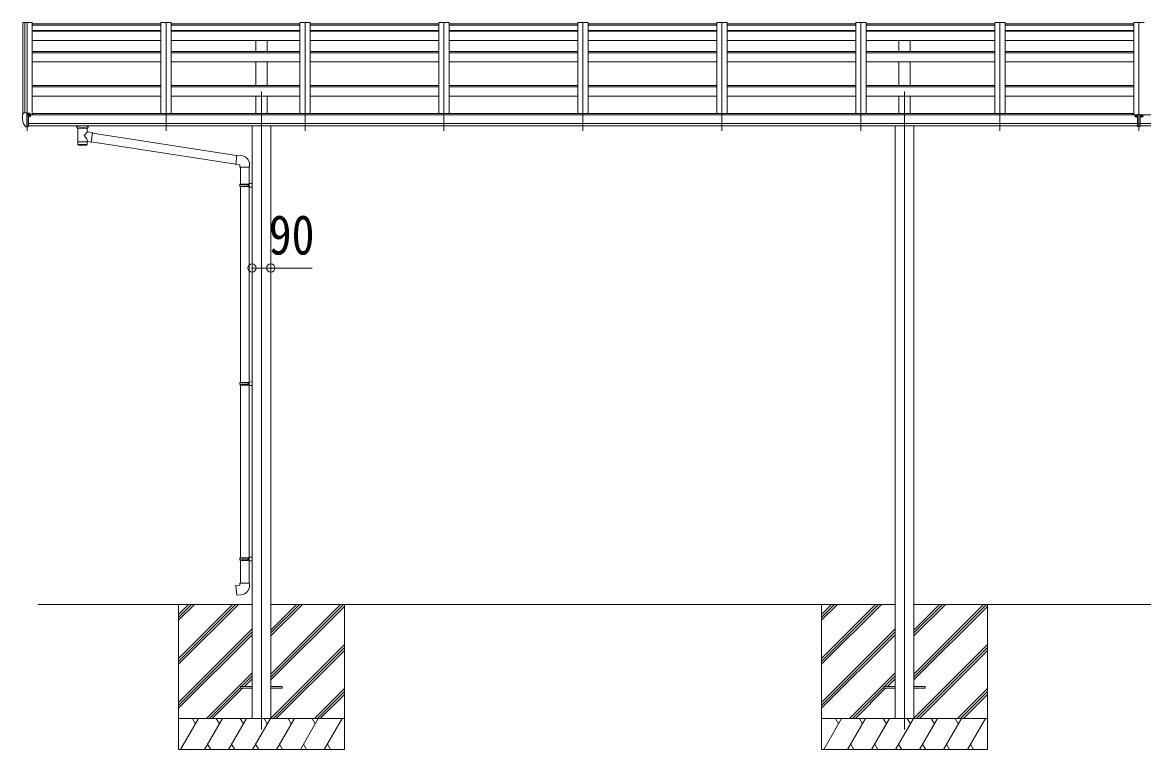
# Model space of a CAD drawing. Units: millimetres at full size, sheet at 1:40; some dimension numbers follow another scale. Extents: x -11181 to 11305, y -7804 to 7716.
# Drawn here: x -1213 to 4192, y -3839 to -334 of the extents above; entities that cross this region are included whole.
import ezdxf
from ezdxf.enums import TextEntityAlignment as Align

# ---------------------------------------------------------------- set-up
doc = ezdxf.new("R2010")
doc.units = ezdxf.units.MM
doc.header["$LTSCALE"] = 40
doc.header["$PDMODE"] = 32
doc.header["$PDSIZE"] = 40
for name, color, linetype, lineweight in [('0-0_0', 7, 'Continuous', 9), ('0-1_本体', 4, 'Continuous', 9), ('0-2_部品', 7, 'Continuous', 9), ('0-4_TABLE1', 7, 'Continuous', 9), ('0-8_PARTS2', 2, 'Continuous', 9), ('0-A_寸法', 6, 'Continuous', 9)]:
    doc.layers.add(name, color=color, linetype=linetype, lineweight=lineweight)
doc.styles.add('ＭＳ ゴシック', font='')
doc.styles.get('ＭＳ ゴシック').set_extended_font_data('MS Gothic')

msp = doc.modelspace()

# ---------------------------------------------------------------- linework, layer by layer
at = {"layer": '0-0_0'}
for p, q in [((-1136.37, -3139.42), (-105.57, -3139.42)), ((-460.37, -3139.42), (-460.37, -3839.42)), ((-460.37, -3400.15), (-199.64, -3139.42)), ((-460.37, -3414.29), (-185.5, -3139.42)), ((-460.37, -3428.44), (-171.36, -3139.42)), ((-460.37, -3216.31), (-383.49, -3139.42)), ((-460.37, -3202.16), (-397.63, -3139.42)), ((-460.37, -3188.02), (-411.77, -3139.42)), ((-15.17, -3475.45), (320.86, -3139.42)), ((-15.17, -3489.59), (335, -3139.42)), ((-15.17, -3291.61), (137.01, -3139.42)), ((-15.17, -3277.46), (122.87, -3139.42)), ((-15.17, -3263.32), (108.73, -3139.42)), ((-15.17, -3139.42), (2994.43, -3139.42)), ((-15.17, -3503.74), (339.63, -3148.94)), ((339.63, -3139.42), (339.63, -3839.42)), ((2639.63, -3188.02), (2688.23, -3139.42)), ((2639.63, -3202.16), (2702.37, -3139.42)), ((2639.63, -3216.31), (2716.51, -3139.42)), ((2639.63, -3428.44), (2928.64, -3139.42)), ((2639.63, -3414.29), (2914.5, -3139.42)), ((2639.63, -3400.15), (2900.36, -3139.42)), ((2639.63, -3139.42), (2639.63, -3839.42)), ((3084.83, -3263.32), (3208.73, -3139.42)), ((3084.83, -3277.46), (3222.87, -3139.42)), ((3084.83, -3291.61), (3237.01, -3139.42)), ((3084.83, -3489.59), (3435, -3139.42)), ((3084.83, -3475.45), (3420.86, -3139.42)), ((3084.83, -3139.42), (5254.43, -3139.42)), ((3084.83, -3503.74), (3439.63, -3148.94)), ((3439.63, -3139.42), (3439.63, -3839.42)), ((-460.37, -3612.28), (-105.57, -3257.49)), ((-460.37, -3626.43), (-105.57, -3271.63)), ((-460.37, -3640.57), (-105.57, -3285.77)), ((2639.63, -3612.28), (2994.43, -3257.49)), ((2639.63, -3626.43), (2994.43, -3271.63)), ((2639.63, -3640.57), (2994.43, -3285.77)), ((-15.17, -3687.58), (339.63, -3332.79)), ((-2.87, -3689.42), (339.63, -3346.93)), ((3084.83, -3687.58), (3439.63, -3332.79)), ((3097.13, -3689.42), (3439.63, -3346.93)), ((11.27, -3689.42), (339.63, -3361.07)), ((3111.27, -3689.42), (3439.63, -3361.07)), ((-325.38, -3689.42), (-105.57, -3469.62)), ((-156.72, -3534.91), (-105.57, -3483.76)), ((-142.58, -3534.91), (-105.57, -3497.9)), ((2774.62, -3689.42), (2994.43, -3469.62)), ((2943.28, -3534.91), (2994.43, -3483.76)), ((2957.42, -3534.91), (2994.43, -3497.9)), ((-311.24, -3689.42), (-160.37, -3538.56)), ((-297.09, -3689.42), (-151.58, -3543.91)), ((195.12, -3689.42), (339.63, -3544.92)), ((209.26, -3689.42), (339.63, -3559.06)), ((2788.76, -3689.42), (2939.63, -3538.56)), ((2802.91, -3689.42), (2948.42, -3543.91)), ((3295.12, -3689.42), (3439.63, -3544.92)), ((3309.26, -3689.42), (3439.63, -3559.06)), ((223.41, -3689.42), (339.63, -3573.2)), ((3323.41, -3689.42), (3439.63, -3573.2)), ((339.63, -3689.42), (-460.37, -3689.42)), ((-450.08, -3839.42), (-363.48, -3689.42)), ((-378.48, -3715.41), (-393.48, -3689.42)), ((-334.61, -3839.42), (-248.01, -3689.42)), ((-263.01, -3715.41), (-278.01, -3689.42)), ((-219.14, -3839.42), (-132.54, -3689.42)), ((-147.54, -3715.41), (-162.54, -3689.42)), ((-103.67, -3839.42), (-17.07, -3689.42)), ((-32.07, -3715.41), (-47.07, -3689.42)), ((11.8, -3839.42), (98.4, -3689.42)), ((83.4, -3715.41), (68.4, -3689.42)), ((127.27, -3839.42), (213.87, -3689.42)), ((183.87, -3689.42), (198.87, -3715.41)), ((242.74, -3839.42), (329.34, -3689.42)), ((3439.63, -3689.42), (2639.63, -3689.42)), ((2649.92, -3839.42), (2736.52, -3689.42)), ((2721.52, -3715.41), (2706.52, -3689.42)), ((2765.39, -3839.42), (2851.99, -3689.42)), ((2836.99, -3715.41), (2821.99, -3689.42)), ((2880.86, -3839.42), (2967.46, -3689.42)), ((2952.46, -3715.41), (2937.46, -3689.42)), ((2996.33, -3839.42), (3082.93, -3689.42)), ((3067.93, -3715.41), (3052.93, -3689.42)), ((3111.8, -3839.42), (3198.4, -3689.42)), ((3183.4, -3715.41), (3168.4, -3689.42)), ((3227.27, -3839.42), (3313.87, -3689.42)), ((3283.87, -3689.42), (3298.87, -3715.41)), ((3342.74, -3839.42), (3429.34, -3689.42)), ((-319.61, -3813.45), (-304.61, -3839.42)), ((-204.14, -3813.44), (-189.14, -3839.42)), ((-88.67, -3813.44), (-73.67, -3839.42)), ((26.8, -3813.45), (41.8, -3839.42)), ((142.27, -3813.45), (157.27, -3839.42)), ((257.74, -3813.45), (272.74, -3839.42)), ((2780.39, -3813.45), (2795.39, -3839.42)), ((2895.86, -3813.44), (2910.86, -3839.42)), ((3011.33, -3813.44), (3026.33, -3839.42)), ((3126.8, -3813.45), (3141.8, -3839.42)), ((3242.27, -3813.45), (3257.27, -3839.42)), ((3357.74, -3813.45), (3372.74, -3839.42)), ((-460.37, -3839.42), (339.63, -3839.42)), ((2639.63, -3839.42), (3439.63, -3839.42))]:
    msp.add_line(p, q, dxfattribs=at)
at = {"layer": '0-1_本体'}
for p, q in [((-1210.36, -335.52), (-1210.37, -776.58)), ((-1209.42, -334.64), (-1201.59, -334.23)), ((-1201.37, -334.31), (-1201.37, -770.03)), ((-1201.29, -334.42), (-1200.67, -336.04)), ((-545.57, -340.29), (-1165.57, -340.29)), ((-1165.37, -334.22), (-1165.37, -780.21)), ((-1165.37, -347.22), (-545.37, -347.22)), ((-1165.37, -373.93), (-545.37, -373.93)), ((-1165.37, -376.51), (-545.37, -376.51)), ((-545.37, -334.22), (-545.37, -773.51)), ((-495.37, -334.22), (-545.37, -334.22)), ((-495.37, -334.22), (-495.37, -773.51)), ((-495.37, -347.22), (124.63, -347.22)), ((-495.37, -373.93), (124.63, -373.93)), ((-495.37, -376.51), (124.63, -376.51)), ((124.63, -334.22), (124.63, -773.51)), ((174.63, -334.22), (124.63, -334.22)), ((174.63, -334.22), (174.63, -773.51)), ((174.63, -347.22), (794.63, -347.22)), ((174.63, -373.93), (794.63, -373.93)), ((174.63, -376.51), (794.63, -376.51)), ((794.63, -334.22), (794.63, -773.51)), ((844.63, -334.22), (794.63, -334.22)), ((844.63, -334.22), (844.63, -773.51)), ((844.63, -347.22), (1464.63, -347.22)), ((844.63, -373.93), (1464.63, -373.93)), ((844.63, -376.51), (1464.63, -376.51)), ((1464.63, -334.22), (1464.63, -773.51)), ((1514.63, -334.22), (1464.63, -334.22)), ((1514.63, -334.22), (1514.63, -773.51)), ((1514.63, -347.22), (2134.63, -347.22)), ((1514.63, -373.93), (2134.63, -373.93)), ((1514.63, -376.51), (2134.63, -376.51)), ((2134.63, -334.22), (2134.63, -773.51)), ((2184.63, -334.22), (2134.63, -334.22)), ((2184.63, -334.22), (2184.63, -773.51)), ((2184.63, -347.22), (2804.63, -347.22)), ((2184.63, -373.93), (2804.63, -373.93)), ((2184.63, -376.51), (2804.63, -376.51)), ((2804.63, -334.22), (2804.63, -773.51)), ((2854.63, -334.22), (2804.63, -334.22)), ((2854.63, -334.22), (2854.63, -773.51)), ((2854.63, -347.22), (3474.63, -347.22)), ((2854.63, -373.93), (3474.63, -373.93)), ((2854.63, -376.51), (3474.63, -376.51)), ((3474.63, -334.22), (3474.63, -773.51)), ((3524.63, -334.22), (3474.63, -334.22)), ((3524.63, -334.22), (3524.63, -773.51)), ((3524.63, -347.22), (4144.63, -347.22)), ((3524.63, -373.93), (4144.63, -373.93)), ((3524.63, -376.51), (4144.63, -376.51)), ((4144.63, -334.22), (4144.63, -780.21)), ((4179.93, -334.22), (4144.63, -334.22)), ((4159.33, -334.22), (4194.63, -334.22)), ((-1165.37, -421.25), (-545.37, -421.25)), ((-495.37, -421.25), (124.63, -421.25)), ((-87.87, -474.98), (-87.87, -421.25)), ((-32.87, -474.98), (-32.87, -421.25)), ((174.63, -421.25), (794.63, -421.25)), ((844.63, -421.25), (1464.63, -421.25)), ((1514.63, -421.25), (2134.63, -421.25)), ((2184.63, -421.25), (2804.63, -421.25)), ((2854.63, -421.25), (3474.63, -421.25)), ((3012.13, -474.98), (3012.13, -421.25)), ((3067.13, -474.98), (3067.13, -421.25)), ((3524.63, -421.25), (4144.63, -421.25)), ((-1165.37, -474.98), (-545.37, -474.98)), ((-1165.37, -480.55), (-545.37, -480.55)), ((-495.37, -474.98), (124.63, -474.98)), ((-495.37, -480.55), (124.63, -480.55)), ((174.63, -474.98), (794.63, -474.98)), ((174.63, -480.55), (794.63, -480.55)), ((844.63, -474.98), (1464.63, -474.98)), ((844.63, -480.55), (1464.63, -480.55)), ((1514.63, -474.98), (2134.63, -474.98)), ((1514.63, -480.55), (2134.63, -480.55)), ((2184.63, -474.98), (2804.63, -474.98)), ((2184.63, -480.55), (2804.63, -480.55)), ((2854.63, -474.98), (3474.63, -474.98)), ((2854.63, -480.55), (3474.63, -480.55)), ((3524.63, -474.98), (4144.63, -474.98)), ((3524.63, -480.55), (4144.63, -480.55)), ((-1165.37, -524.54), (-545.37, -524.54)), ((-495.37, -524.54), (124.63, -524.54)), ((-87.87, -638.63), (-87.87, -524.54)), ((-32.87, -638.63), (-32.87, -524.54)), ((174.63, -524.54), (794.63, -524.54)), ((844.63, -524.54), (1464.63, -524.54)), ((1514.63, -524.54), (2134.63, -524.54)), ((2184.63, -524.54), (2804.63, -524.54)), ((2854.63, -524.54), (3474.63, -524.54)), ((3012.13, -638.63), (3012.13, -524.54)), ((3067.13, -638.63), (3067.13, -524.54)), ((3524.63, -524.54), (4144.63, -524.54)), ((-1165.37, -638.63), (-545.37, -638.63)), ((-1165.37, -645.43), (-545.37, -645.43)), ((-495.37, -638.63), (124.63, -638.63)), ((-495.37, -645.43), (124.63, -645.43)), ((174.63, -638.63), (794.63, -638.63)), ((174.63, -645.43), (794.63, -645.43)), ((844.63, -638.63), (1464.63, -638.63)), ((844.63, -645.43), (1464.63, -645.43)), ((1514.63, -638.63), (2134.63, -638.63)), ((1514.63, -645.43), (2134.63, -645.43)), ((2184.63, -638.63), (2804.63, -638.63)), ((2184.63, -645.43), (2804.63, -645.43)), ((2854.63, -638.63), (3474.63, -638.63)), ((2854.63, -645.43), (3474.63, -645.43)), ((3524.63, -638.63), (4144.63, -638.63)), ((3524.63, -645.43), (4144.63, -645.43)), ((-1165.37, -688.98), (-545.37, -688.98)), ((-495.37, -688.98), (124.63, -688.98)), ((-87.87, -773.51), (-87.87, -688.98)), ((-32.87, -773.51), (-32.87, -688.98)), ((174.63, -688.98), (794.63, -688.98)), ((844.63, -688.98), (1464.63, -688.98)), ((1514.63, -688.98), (2134.63, -688.98)), ((2184.63, -688.98), (2804.63, -688.98)), ((2854.63, -688.98), (3474.63, -688.98)), ((3012.13, -773.51), (3012.13, -688.98)), ((3067.13, -773.51), (3067.13, -688.98)), ((3524.63, -688.98), (4144.63, -688.98)), ((4163.13, -780.21), (-1183.87, -780.21)), ((-1160.37, -780.21), (-1160.37, -773.51)), ((4139.63, -773.51), (-1160.37, -773.51)), ((4139.63, -780.21), (4139.63, -773.51)), ((4176.13, -780.21), (9523.13, -780.21)), ((-1183.87, -821.44), (4163.13, -821.44)), ((4163.13, -833.28), (-1183.87, -833.21)), ((-105.57, -833.38), (-105.57, -3689.45)), ((-15.17, -833.38), (-15.17, -3689.45)), ((2994.43, -833.38), (2994.43, -3689.45)), ((3084.83, -833.38), (3084.83, -3689.45)), ((9523.13, -821.44), (4176.13, -821.44)), ((4176.13, -833.28), (9523.13, -833.21))]:
    msp.add_line(p, q, dxfattribs=at)
msp.add_lwpolyline([(-1200.67, -770.03), (-1200.67, -334.22), (-1165.37, -334.22)], dxfattribs=at)
msp.add_circle((-1176.4, -784.95), 3, dxfattribs=at)
for centre, radius, start, end in [((-1209.37, -335.64), 1, 93, 173.32986), ((-1201.57, -334.53), 0.301, 21.06327, 92.86679)]:
    msp.add_arc(centre, radius, start, end, dxfattribs=at)
at = {"layer": '0-2_部品'}
for p, q in [((124.43, -340.29), (-495.57, -340.29)), ((794.43, -340.29), (174.43, -340.29)), ((1464.43, -340.29), (844.43, -340.29)), ((2134.43, -340.29), (1514.43, -340.29)), ((2804.43, -340.29), (2184.43, -340.29)), ((3474.43, -340.29), (2854.43, -340.29)), ((4144.43, -340.29), (3524.43, -340.29)), ((-1212.57, -779.4), (-1212.57, -780.02)), ((-1205.66, -770.59), (-1209.73, -776.4)), ((-1190.57, -838.52), (-1190.57, -770.02)), ((-1189.07, -770.94), (-1190.57, -770.94)), ((-1184.07, -779.76), (-1190.57, -779.36)), ((-1189.07, -770.94), (-1189.07, -777.11)), ((-1179.4, -772.44), (-1189.07, -771.72)), ((-1189.07, -774.71), (-1175.07, -774.77)), ((-1179.6, -784.94), (-1179.07, -784.94)), ((-1179.07, -784.94), (-1178.77, -784.94)), ((-1178.57, -774.75), (-1178.57, -772.85)), ((-1174.07, -775.87), (-1174.07, -780.2)), ((-1198.19, -836.71), (-1207.94, -821.33)), ((-1192.07, -838.43), (-1195.78, -838.21)), ((-1192.07, -838.43), (-1190.57, -838.52)), ((-1190.57, -836.33), (-1190.07, -836.33)), ((-1190.07, -836.33), (-1189.57, -835.33)), ((-1184.07, -835.33), (-1189.57, -835.33)), ((-950.07, -839.53), (-950.07, -833.41)), ((-945.97, -844.03), (-945.99, -924.32)), ((-900.17, -861.6), (-900.17, -844.02)), ((-874.95, -865.51), (-900.17, -861.6)), ((-896.07, -839.53), (-896.07, -833.41)), ((-900.15, -924.32), (-900.17, -907.69)), ((-900.17, -907.94), (-881.97, -910.77)), ((-874.95, -865.51), (-881.97, -910.77)), ((-183.51, -1017.34), (-881.7, -909.03)), ((-179.84, -975.41), (-875.26, -867.52)), ((-158.85, -975.47), (-179.68, -973.65)), ((-117.77, -1031.22), (-117.77, -1020.3)), ((-163.77, -1031.22), (-117.77, -1031.22)), ((-161.77, -1031.22), (-161.77, -1113.87)), ((-119.77, -1031.22), (-119.77, -1111.32)), ((-163.77, -1115.87), (-162.77, -1113.87)), ((-163.77, -1115.87), (-119.77, -1115.87)), ((-163.77, -1115.87), (-163.77, -1123.87)), ((-163.77, -1123.87), (-119.77, -1123.87)), ((-163.77, -1123.87), (-162.77, -1125.87)), ((-162.77, -1113.87), (-119.77, -1113.87)), ((-162.77, -1125.87), (-119.77, -1125.87)), ((-161.77, -1125.87), (-161.77, -2070.06)), ((-124.25, -1115.87), (-124.68, -1113.87)), ((-121.77, -1111.37), (-105.77, -1110.9)), ((-121.77, -1113.37), (-121.77, -1111.37)), ((-121.77, -1113.37), (-119.77, -1113.37)), ((-121.77, -1128.37), (-121.77, -1126.37)), ((-121.77, -1128.37), (-105.77, -1128.85)), ((-119.77, -1128.43), (-119.77, -2067.5)), ((-105.77, -1110.9), (-105.77, -1128.85)), ((-163.77, -2072.06), (-162.77, -2070.06)), ((-163.77, -2072.06), (-119.77, -2072.06)), ((-163.77, -2072.06), (-163.77, -2080.06)), ((-163.77, -2080.06), (-119.77, -2080.06)), ((-163.77, -2080.06), (-162.77, -2082.06)), ((-162.77, -2070.06), (-119.77, -2070.06)), ((-162.77, -2082.06), (-119.77, -2082.06)), ((-161.77, -2082.06), (-161.77, -2915.22)), ((-124.25, -2072.06), (-124.68, -2070.06)), ((-121.77, -2067.56), (-105.77, -2067.09)), ((-121.77, -2069.56), (-121.77, -2067.56)), ((-121.77, -2069.56), (-119.77, -2069.56)), ((-121.77, -2084.56), (-121.77, -2082.56)), ((-121.77, -2084.56), (-105.77, -2085.03)), ((-119.77, -2084.62), (-119.77, -2912.66)), ((-105.77, -2067.09), (-105.77, -2085.03)), ((-163.77, -2917.22), (-162.77, -2915.22)), ((-163.77, -2917.22), (-119.77, -2917.22)), ((-163.77, -2917.22), (-163.77, -2925.22)), ((-162.77, -2915.22), (-119.77, -2915.22)), ((-124.25, -2917.22), (-124.68, -2915.22)), ((-121.77, -2912.72), (-105.77, -2912.25)), ((-121.77, -2914.72), (-121.77, -2912.72)), ((-121.77, -2914.72), (-119.77, -2914.72)), ((-105.77, -2912.25), (-105.77, -2930.19)), ((-163.77, -2925.22), (-119.77, -2925.22)), ((-163.77, -2925.22), (-162.77, -2927.22)), ((-162.77, -2927.22), (-119.77, -2927.22)), ((-161.77, -2927.22), (-161.77, -3037.22)), ((-121.77, -2929.72), (-121.77, -2927.72)), ((-121.77, -2929.72), (-105.77, -2930.19)), ((-119.77, -2929.78), (-119.77, -3037.22)), ((-163.77, -3037.22), (-117.77, -3037.22)), ((-163.77, -3047.22), (-163.77, -3037.22)), ((-117.77, -3037.22), (-117.77, -3048.14))]:
    msp.add_line(p, q, dxfattribs=at)
at = {"layer": '0-2_部品', "color": 4}
for p, q in [((-160.57, -3534.91), (-160.57, -3543.91)), ((-160.57, -3534.91), (-105.57, -3534.91)), ((-160.57, -3543.91), (-105.57, -3543.91)), ((-15.57, -3534.91), (39.43, -3534.91)), ((-15.57, -3543.91), (39.43, -3543.91)), ((39.43, -3534.91), (39.43, -3543.91)), ((2939.43, -3534.91), (2939.43, -3543.91)), ((2939.43, -3534.91), (2994.43, -3534.91)), ((2939.43, -3543.91), (2994.43, -3543.91)), ((3084.43, -3534.91), (3139.43, -3534.91)), ((3084.43, -3543.91), (3139.43, -3543.91)), ((3139.43, -3534.91), (3139.43, -3543.91))]:
    msp.add_line(p, q, dxfattribs=at)
at = {"layer": '0-2_部品'}
for points in [[(-1190.57, -770.02), (-1202.57, -770.02), (-1204.9, -770.17)], [(-1184.07, -835.33), (-1184.07, -777.11), (-1189.07, -777.11)], [(-1179.4, -772.44), (-1179.23, -772.46), (-1179.07, -772.49), (-1178.93, -772.53), (-1178.8, -772.58), (-1178.7, -772.64), (-1178.63, -772.71), (-1178.58, -772.78), (-1178.57, -772.85)], [(-1178.77, -783.75), (-1178.77, -784.94), (-1174.07, -784.94)], [(-1174.07, -783.32), (-1174.07, -784.94), (-1173.6, -784.94)], [(-1190.57, -824.63), (-1187.41, -824.23), (-1184.07, -823.8)], [(-950.03, -839.59), (-950.06, -839.23), (-949.81, -838.27), (-949.29, -837.39), (-948.49, -836.55), (-947.37, -835.75), (-945.97, -835.03)], [(-950.03, -839.47), (-950.06, -839.83), (-949.81, -840.79), (-949.29, -841.67), (-948.49, -842.51), (-947.37, -843.31), (-945.97, -844.03)], [(-900.17, -835.04), (-899.94, -835.13), (-898.58, -835.87), (-897.47, -836.72), (-896.71, -837.58), (-896.25, -838.48), (-896.08, -839.37)], [(-900.17, -844.02), (-899.94, -843.92), (-898.58, -843.19), (-897.47, -842.34), (-896.71, -841.48), (-896.25, -840.58), (-896.08, -839.69)], [(-179.68, -973.65), (-183.69, -1019.47), (-163.77, -1021.22), (-163.77, -1031.22)], [(-124.25, -1115.87), (-124.25, -1123.87), (-124.68, -1125.87)], [(-121.77, -1126.37), (-119.77, -1126.37), (-119.77, -1113.37)], [(-124.25, -2072.06), (-124.25, -2080.06), (-124.68, -2082.06)], [(-121.77, -2082.56), (-119.77, -2082.56), (-119.77, -2069.56)], [(-124.25, -2917.22), (-124.25, -2925.22), (-124.68, -2927.22)], [(-121.77, -2927.72), (-119.77, -2927.72), (-119.77, -2914.72)], [(-158.85, -3092.97), (-179.68, -3094.79), (-183.69, -3048.97), (-163.77, -3047.22)]]:
    msp.add_lwpolyline(points, dxfattribs=at)
for centre, radius, start, end in [((-1209.57, -779.4), 3, 93, 180), ((-1020.08, -780.02), 192.49, 180.0008, 192.1233), ((-1204.84, -771.16), 1, 93.5, 145), ((-1176.57, -784.94), 2.5, 151.64236, 180), ((-1176.57, -784.94), 2.5, 0, 151.64236), ((-1205.34, -819.83), 3, 191.83348, 210), ((-1195.59, -835.21), 3, 210, 266.5), ((-933, -884.75), 51.38, 92.46126, 104.61963), ((-913.12, -884.75), 51.38, 75.38037, 87.53874), ((-162.77, -1020.3), 45, 0, 85), ((-162.77, -3048.14), 45, 275, 0)]:
    msp.add_arc(centre, radius, start, end, dxfattribs=at)
for centre, major_axis, ratio, start_param, end_param in [((-1175.07, -775.87), (-0.02, 1.1), 0.906239, 4.6917496, 6.2625459), ((-923.07, -845.22), (-22.91, -0.42), 0.072511, 4.711586, 6.2823824), ((-923.05, -843.59), (-22.91, -0.42), 0.072511, 4.711586, 6.2823824), ((-923.1, -843.6), (22.92, -0.42), 0.07247, 0.0008089, 1.5716053), ((-923.1, -845.22), (22.92, -0.42), 0.07247, 0.0008089, 1.5716053), ((-920.52, -883.8), (20.32, 22.25), 0.045535, 4.9756507, 6.2441899), ((-912.07, -839.53), (16, 0), 0.361356, 0, 0.0194874), ((-912.07, -839.53), (16, 0), 0.361356, 6.2636979, 6.2831853), ((-923.07, -911.88), (22.91, 0), 0.122865, 6.2831853, 9.424778), ((-923.07, -881.15), (-22.81, 26.62), 0.234429, 3.1563334, 4.5976381), ((-923.07, -924.32), (22.92, 0), 0.101955, 6.2829723, 9.4248207), ((-923.07, -924.32), (22.92, 0), 0.101955, 3.1415499, 6.2833984)]:
    msp.add_ellipse(centre, major_axis=major_axis, ratio=ratio, start_param=start_param, end_param=end_param, dxfattribs=at)
at = {"layer": '0-4_TABLE1', "color": 4}
for p, q in [((4155.16, -785.43), (4155.16, -787.08)), ((4155.16, -786.33), (4156.16, -786.33)), ((4156.16, -787.08), (4156.16, -785.43)), ((4157.16, -786.18), (4158.16, -786.18)), ((4163.13, -777.75), (4163.13, -836.61)), ((4182.11, -786.18), (4181.11, -786.18)), ((4183.11, -785.43), (4183.11, -787.08)), ((4183.11, -786.33), (4184.11, -786.33)), ((4184.11, -787.08), (4184.11, -785.43)), ((4163.13, -823.45), (4176.13, -823.45))]:
    msp.add_line(p, q, dxfattribs=at)
for points in [[(4154.16, -785.28), (4153.16, -785.28), (4153.16, -786.18), (4154.16, -786.18)], [(4156.16, -784.38), (4156.16, -783.48), (4155.16, -783.48), (4155.16, -784.38)], [(4155.16, -787.08), (4155.16, -787.98), (4156.16, -787.98), (4156.16, -787.08)], [(4158.16, -786.18), (4158.16, -785.28), (4157.16, -785.28)], [(4163.13, -777.75), (4176.13, -777.75), (4176.13, -836.61), (4163.13, -836.61)], [(4181.11, -786.18), (4181.11, -785.28), (4182.11, -785.28)], [(4183.11, -784.38), (4183.11, -783.48), (4184.11, -783.48), (4184.11, -784.38)], [(4184.11, -787.08), (4184.11, -787.98), (4183.11, -787.98), (4183.11, -787.08)], [(4185.11, -785.28), (4186.11, -785.28), (4186.11, -786.18), (4185.11, -786.18)]]:
    msp.add_lwpolyline(points, dxfattribs=at)
for centre, major_axis in [((4155.66, -785.43), (5.9, 0)), ((4183.61, -785.43), (-5.9, 0))]:
    msp.add_ellipse(centre, major_axis=major_axis, ratio=0.9, dxfattribs=at)
for centre, major_axis, start_param, end_param in [((4155.66, -785.73), (5.9, 0), 6.2831853, 9.424778), ((4154.16, -784.38), (-1, 0), 1.5707963, 3.1415927), ((4154.16, -787.08), (1, 0), 6.2831853, 7.8539816), ((4154.16, -785.43), (1, 0), 6.2831853, 6.9023328), ((4157.16, -784.38), (1, 0), 3.1415927, 4.712389), ((4157.16, -785.43), (-1, 0), 5.6640378, 6.2831853), ((4157.16, -787.08), (-1, 0), 4.712389, 6.2831853), ((4183.61, -785.73), (-5.9, 0), 3.1415927, 6.2831853), ((4182.11, -784.38), (-1, 0), 1.5707963, 3.1415927), ((4182.11, -787.08), (1, 0), 6.2831853, 7.8539816), ((4182.11, -785.43), (1, 0), 6.2831853, 6.9023328), ((4185.11, -784.38), (1, 0), 3.1415927, 4.712389), ((4185.11, -785.43), (-1, 0), 5.6640378, 6.2831853), ((4185.11, -787.08), (-1, 0), 4.712389, 6.2831853)]:
    msp.add_ellipse(centre, major_axis=major_axis, ratio=0.9, start_param=start_param, end_param=end_param, dxfattribs=at)
at = {"layer": '0-8_PARTS2'}
for p, q in [((-1190.37, -337.35), (-1190.37, -856.63)), ((-520.37, -337.35), (-520.37, -856.63)), ((149.63, -337.35), (149.63, -856.63)), ((819.63, -337.35), (819.63, -856.63)), ((1489.63, -337.35), (1489.63, -856.63)), ((2159.63, -337.35), (2159.63, -856.63)), ((2829.63, -337.35), (2829.63, -856.63)), ((3499.63, -337.35), (3499.63, -856.63)), ((4169.63, -337.35), (4169.63, -856.63)), ((-60.37, -667.83), (-60.37, -3743.06)), ((3039.63, -667.83), (3039.63, -3743.06))]:
    msp.add_line(p, q, dxfattribs=at)
at = {"layer": '0-A_寸法'}
for p, q in [((-105.57, -1518.17), (-15.17, -1518.17)), ((-15.17, -1518.17), (184.83, -1518.17))]:
    msp.add_line(p, q, dxfattribs=at)
for p in [(-105.57, -1518.17), (-15.17, -1518.17)]:
    msp.add_point(p, dxfattribs=at)

# ---------------------------------------------------------------- texts
at = {"layer": '0-A_寸法', "color": 7, "style": 'ＭＳ ゴシック', "width": 0.85}
msp.add_text('90', height=190.6, dxfattribs=at).set_placement((-25.17, -1510.17), align=Align.BOTTOM_LEFT)

doc.saveas('drawing.dxf')
